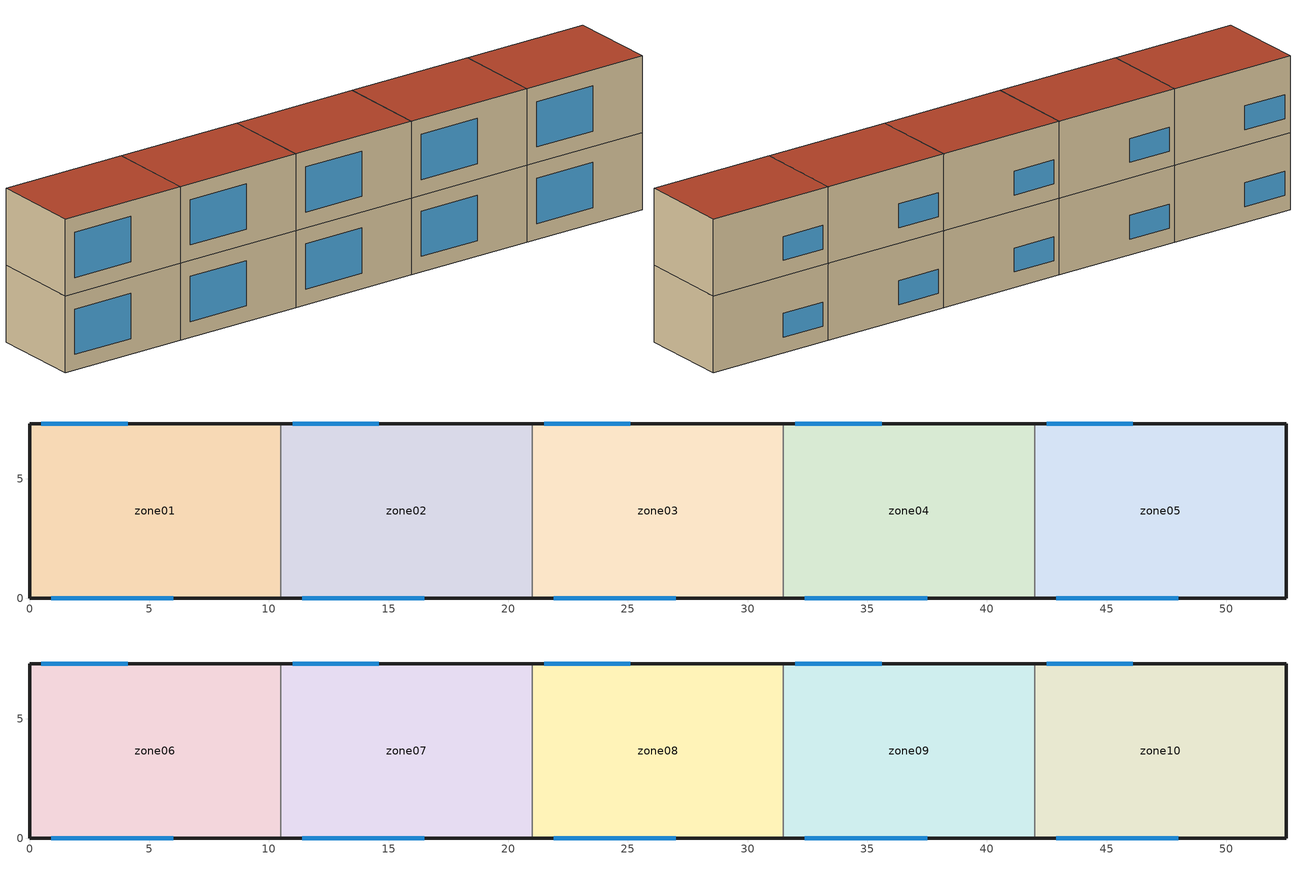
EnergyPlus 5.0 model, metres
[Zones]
zone01
 floor ground (GROUND_FLOOR): 0,0 0,7.3 10.5,7.3 10.5,0 z0
 wall outside (EXT_WALL): 10.5,7.3 0,7.3 0,0 10.5,0 z0:6.1
 wall to zone02 (ADJ_WALL): 10.5,0 10.5,7.3 z0:6.1
 window (EXT_WINDOW1): 0.9,0 6,0 z1.25:4.85; 4.1,7.3 0.5,7.3 z1.25:3.15
 ceiling to zone06 (ADJ_CEILING): 10.5,0 10.5,7.3 0,7.3 0,0 z6.1
zone02
 floor ground (GROUND_FLOOR): 10.5,0 10.5,7.3 21,7.3 21,0 z0
 wall outside (EXT_WALL): 21,7.3 10.5,7.3 / 10.5,0 21,0 z0:6.1
 wall to zone03 (ADJ_WALL): 21,0 21,7.3 z0:6.1
 wall to zone01 (ADJ_WALL): 10.5,7.3 10.5,0 z0:6.1
 window (EXT_WINDOW1): 11.4,0 16.5,0 z1.25:4.85; 14.6,7.3 11,7.3 z1.25:3.15
 ceiling to zone07 (ADJ_CEILING): 21,0 21,7.3 10.5,7.3 10.5,0 z6.1
zone03
 floor ground (GROUND_FLOOR): 21,0 21,7.3 31.5,7.3 31.5,0 z0
 wall outside (EXT_WALL): 31.5,7.3 21,7.3 / 21,0 31.5,0 z0:6.1
 wall to zone04 (ADJ_WALL): 31.5,0 31.5,7.3 z0:6.1
 wall to zone02 (ADJ_WALL): 21,7.3 21,0 z0:6.1
 window (EXT_WINDOW1): 21.9,0 27,0 z1.25:4.85; 25.1,7.3 21.5,7.3 z1.25:3.15
 ceiling to zone08 (ADJ_CEILING): 31.5,0 31.5,7.3 21,7.3 21,0 z6.1
zone04
 floor ground (GROUND_FLOOR): 31.5,0 31.5,7.3 42,7.3 42,0 z0
 wall outside (EXT_WALL): 42,7.3 31.5,7.3 / 31.5,0 42,0 z0:6.1
 wall to zone05 (ADJ_WALL): 42,0 42,7.3 z0:6.1
 wall to zone03 (ADJ_WALL): 31.5,7.3 31.5,0 z0:6.1
 window (EXT_WINDOW1): 32.4,0 37.5,0 z1.25:4.85; 35.6,7.3 32,7.3 z1.25:3.15
 ceiling to zone09 (ADJ_CEILING): 42,0 42,7.3 31.5,7.3 31.5,0 z6.1
zone05
 floor ground (GROUND_FLOOR): 42,0 42,7.3 52.5,7.3 52.5,0 z0
 wall outside (EXT_WALL): 42,0 52.5,0 52.5,7.3 42,7.3 z0:6.1
 wall to zone04 (ADJ_WALL): 42,7.3 42,0 z0:6.1
 window (EXT_WINDOW1): 42.9,0 48,0 z1.25:4.85; 46.1,7.3 42.5,7.3 z1.25:3.15
 ceiling to zone10 (ADJ_CEILING): 52.5,0 52.5,7.3 42,7.3 42,0 z6.1
zone06
 floor to zone01 (ADJ_CEILING): 0,0 0,7.3 10.5,7.3 10.5,0 z6.1
 wall outside (EXT_WALL): 10.5,7.3 0,7.3 0,0 10.5,0 z6.1:12.2
 wall to zone07 (ADJ_WALL): 10.5,0 10.5,7.3 z6.1:12.2
 window (EXT_WINDOW1): 0.9,0 6,0 z7.35:10.95; 4.1,7.3 0.5,7.3 z7.35:9.25
 roof outside (EXT_ROOF): 10.5,0 10.5,7.3 0,7.3 0,0 z12.2
zone07
 floor to zone02 (ADJ_CEILING): 10.5,0 10.5,7.3 21,7.3 21,0 z6.1
 wall outside (EXT_WALL): 21,7.3 10.5,7.3 / 10.5,0 21,0 z6.1:12.2
 wall to zone08 (ADJ_WALL): 21,0 21,7.3 z6.1:12.2
 wall to zone06 (ADJ_WALL): 10.5,7.3 10.5,0 z6.1:12.2
 window (EXT_WINDOW1): 11.4,0 16.5,0 z7.35:10.95; 14.6,7.3 11,7.3 z7.35:9.25
 roof outside (EXT_ROOF): 21,0 21,7.3 10.5,7.3 10.5,0 z12.2
zone08
 floor to zone03 (ADJ_CEILING): 21,0 21,7.3 31.5,7.3 31.5,0 z6.1
 wall outside (EXT_WALL): 31.5,7.3 21,7.3 / 21,0 31.5,0 z6.1:12.2
 wall to zone09 (ADJ_WALL): 31.5,0 31.5,7.3 z6.1:12.2
 wall to zone07 (ADJ_WALL): 21,7.3 21,0 z6.1:12.2
 window (EXT_WINDOW1): 21.9,0 27,0 z7.35:10.95; 25.1,7.3 21.5,7.3 z7.35:9.25
 roof outside (EXT_ROOF): 31.5,0 31.5,7.3 21,7.3 21,0 z12.2
zone09
 floor to zone04 (ADJ_CEILING): 31.5,0 31.5,7.3 42,7.3 42,0 z6.1
 wall outside (EXT_WALL): 42,7.3 31.5,7.3 / 31.5,0 42,0 z6.1:12.2
 wall to zone10 (ADJ_WALL): 42,0 42,7.3 z6.1:12.2
 wall to zone08 (ADJ_WALL): 31.5,7.3 31.5,0 z6.1:12.2
 window (EXT_WINDOW1): 32.4,0 37.5,0 z7.35:10.95; 35.6,7.3 32,7.3 z7.35:9.25
 roof outside (EXT_ROOF): 42,0 42,7.3 31.5,7.3 31.5,0 z12.2
zone10
 floor to zone05 (ADJ_CEILING): 42,0 42,7.3 52.5,7.3 52.5,0 z6.1
 wall outside (EXT_WALL): 42,0 52.5,0 52.5,7.3 42,7.3 z6.1:12.2
 wall to zone09 (ADJ_WALL): 42,7.3 42,0 z6.1:12.2
 window (EXT_WINDOW1): 42.9,0 48,0 z7.35:10.95; 46.1,7.3 42.5,7.3 z7.35:9.25
 roof outside (EXT_ROOF): 52.5,0 52.5,7.3 42,7.3 42,0 z12.2
[Building]
TRNSYS18: North Axis {deg}=0; Terrain=City; Loads Convergence Tolerance Value=0; Temperature Convergence Tolerance Value {deltaC}=0; Solar Distribution=FullInteriorAndExterior; Maximum Number of Warmup Days=0
[Site:Location]
not used: Latitude {deg}=0; Longitude {deg}=0; Time Zone {hr}=0; Elevation {m}=0
[Construction]
GROUND_FLOOR; EXT_WALL; EXT_ROOF; ADJ_WALL; ADJ_CEILING; EXT_WINDOW1: 
[WindowProperty:ShadingControl]
ESHADE=0; ISHADE=INPUT 1*MAX_ISHADE : SHADECNTRL=ISHADE_INTERNAL
[SurfaceProperty:OtherSideCoefficients]
BOUNDARY=IDENTICAL; BOUNDARY=INPUT 1*TBOUNDARY; BOUNDARY=INPUT 1*TBOUNDARY_2; BOUNDARY=INPUT 1*TBOUNDARY_3; BOUNDARY=INPUT 1*TGROUND; BOUNDARY=20; BOUNDARY=15
[Zone] Multiplier=1
zone01; zone02; zone03; zone04; zone05; zone06; zone07; zone08; zone09; zone10
